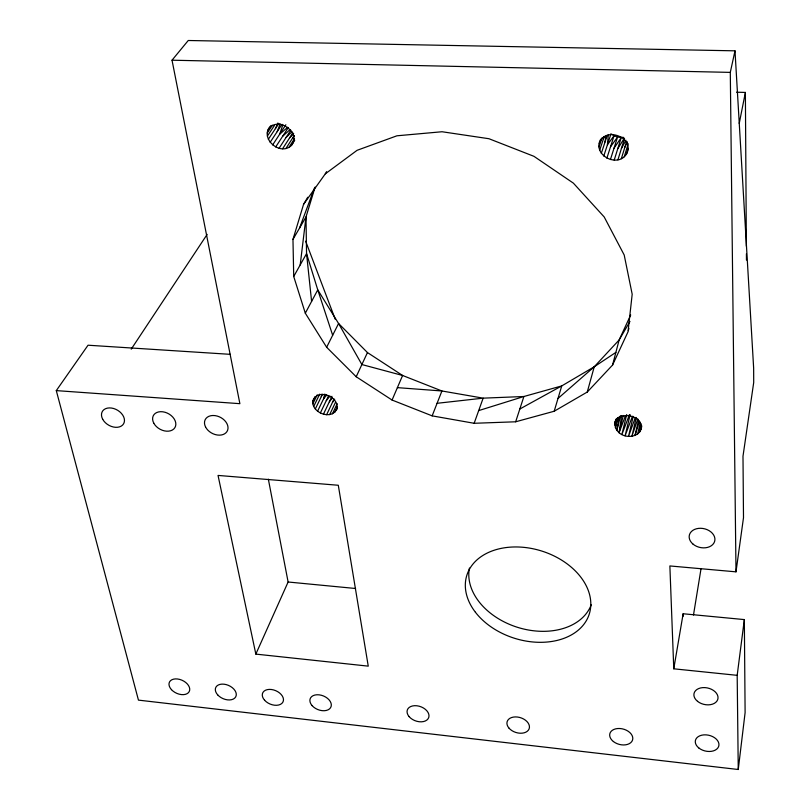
<?xml version="1.0" encoding="UTF-8"?>
<svg xmlns="http://www.w3.org/2000/svg" width="810" height="810" viewBox="0 0 810 810"><rect width="100%" height="100%" fill="white"/><g stroke="black" fill="none" stroke-linecap="round" stroke-linejoin="round"><path stroke-width="1.21" d="M608.32 134.723L607.439 144.727L614.061 135.726L617.544 137.082L623.659 137.416M599.329 143.573C604.392 125.641 635.668 137.498 626.444 154.173C617.271 168.46 591.644 154.477 600.817 139.087M300.196 264.941L305.998 216.948L315.12 187.059M738.254 769.5L745.109 712.597L744.339 619.589L683.144 613.757L673.768 668.807L737.181 675.337L738.254 769.5L138.449 700.124L56.295 390.612L88.037 345.212L230.384 354.345M737.181 675.337L744.339 619.589M673.768 668.807L669.87 565.947L735.996 571.84L743.499 517.661L742.993 456.243L753.705 382.492L753.644 368.064L734.994 50.828L188.254 40.5L172.024 60.203L239.881 403.674L56.295 390.612M605.019 142.034L605.88 136.141M641.682 425.878C641.317 437.177 626.181 439.253 619.073 432.692L621.584 415.591M693.481 615.023L701.014 568.822M641.024 423.64L639.647 432.003L641.044 425.837M619.225 416.816L616.876 430.383L619.073 432.692L625.522 415.55M739.236 123.454L745.382 92.431L736.533 92.208M641.581 425.868L640.842 429.573C644.669 411.024 606.082 410.842 616.876 430.383L620.49 415.651M617.433 417.869L615.418 427.771L617.848 417.96M603.43 138.925L603.926 136.536M735.996 571.84L730.296 72.384L734.994 50.828M637.652 434.028L640.346 422.243M638.543 420.167L635.01 435.486L639.485 421.2M636.275 417.454L631.891 436.306L637.824 418.871M616.207 419.114L614.82 425.027L616.339 418.902M633.217 416.401L628.509 436.418L635.354 417.484M630.139 414.639L625.097 435.81L632.448 416.259M626.687 414.568L621.878 434.545L629.471 414.619M619.073 432.692L623.265 415.479M615.721 419.894L615.114 422.344L615.742 420.005M324.749 394.095L323.544 398.854L326.653 395.098M628.327 330.642L628.914 328.364M307.749 197.245L303.568 204.333L292.967 239.395L293.716 276.493L305.309 313.197L326.643 347.267L356.197 376.751L392.07 400.049L432.155 415.864L474.154 423.286L515.666 421.787L554.182 411.247L587.26 392.04L612.552 365.067L619.124 339.977L630.706 314.968M587.26 392.04L594.246 366.768L619.124 339.977L629.967 321.438M268.059 130.035C276.25 115.03 302.231 132.232 291.337 145.537C279.744 156.694 258.4 137.295 271.137 125.449M321.307 396.647L322.016 394.217M554.182 411.247L561.745 385.914L594.246 366.768L615.873 352.391M626.444 154.173L628.165 148.493M624.257 156.745L628.216 143.724M621.351 158.669L626.535 141.73M617.919 159.823L624.53 138.419M614.193 160.137L621.229 137.619L614.021 148.2M610.426 159.57L617.544 137.082L610.507 146.823M606.872 158.183L614.061 135.726L612.046 134.328M603.764 156.057L611.034 133.64M601.324 153.343L607.196 135.391M515.666 421.787L523.898 396.505L561.745 385.914L519.817 409.02M599.704 150.215L604.159 136.718M599.025 146.883L602.012 137.872M312.822 401.163C316.74 388.253 338.529 395.857 337.082 408.058C333.062 420.846 311.496 413.292 312.822 401.163L315.009 396.708M282.882 124.72L279.683 134.207L287.742 127.261M474.154 423.286L483.145 398.156L523.898 396.505L478.69 410.599M299.548 228.055L314.401 188.143M277.192 131.625L280.179 123.798M432.155 415.864L441.916 390.977L483.145 398.156L437.086 403.299M392.07 400.049L402.6 375.475L367.457 352.563L338.57 323.494L317.763 289.869L306.555 253.611L305.998 216.948L292.967 239.395M275.4 128.658L277.881 122.998M255.838 654.105L218.042 475.429L338.296 485.261L368.256 666.144L255.838 654.105L288.117 582.005L268.343 479.166M356.197 376.751L367.457 352.563M612.552 365.067L628.033 331.776L632.185 294.233L624.196 254.998L604.199 216.958L573.379 183.141L533.942 156.32L488.957 138.723L442.047 131.746L396.94 135.797L357.089 150.306L325.306 173.836L303.568 204.333M334.672 412.371L337.284 406.822M336.261 410.417L337.314 408.179M332.434 413.799L337.183 403.694M329.68 414.599L335.522 402.256M326.612 414.72L334.044 399.077M323.443 414.153L331.958 396.323M320.365 412.938L328.394 396.222M624.834 147.288L627.446 141.861M317.601 411.156L325.671 394.47M315.333 408.928L322.37 394.45M313.713 406.407L319.707 394.136M312.863 403.755L317.226 394.845M326.643 347.267L338.57 323.494L361.878 364.541L402.6 375.475L441.916 390.977L397.386 387.636M305.309 313.197L317.763 289.869L332.667 335.259M621.432 148.443L625.978 140.251M293.716 276.493L306.555 253.611L311.597 301.411M325.306 173.836L326.582 171.659M617.746 148.756L624.226 138.348M288.917 147.39L294.526 138.591M291.337 145.537L294.718 140.221M285.93 148.503L294.151 135.645M282.579 148.797L292.876 132.789M279.096 148.27L290.8 130.167M275.714 146.944L288.168 127.818M272.666 144.909L285.859 124.77M270.145 142.307L282.022 124.305M131.22 349.171L207.137 234.404M268.323 139.31L278.863 123.434M267.341 136.131L274.428 125.489M267.249 132.962L272.403 125.236M332.475 402.378L334.672 399.32M329.326 401.821L332.292 397.973M326.288 400.616L329.964 396.08M292.805 137.751L294.415 135.807M289.494 138.054L293.676 133.539M286.041 137.528L292.005 131.696M282.7 136.222L290.081 129.529M557.999 398.459L594.246 366.768M172.024 60.203L730.296 72.384M288.117 582.005L355.58 588.495M305.643 241.177L335.229 319.241M683.144 613.757L683.225 616.248M745.382 92.431L746.364 246.23M746.415 253.793L746.456 260.091M591.239 604.776A63.737 45.593 17.6 0 1 518.501 627.628A63.737 45.593 17.6 0 1 469.425 568.053M693.066 544.158A13.031 9.609 12.6 0 0 714.542 541.688A13.031 9.609 12.6 0 0 698.524 528.383A13.031 9.609 12.6 0 0 693.066 544.158M698.848 747.994A12.018 8.08 13.1 0 0 718.602 746.607A12.018 8.08 13.1 0 0 703.9 734.872A12.018 8.08 13.1 0 0 698.848 747.994M475.419 612.238A64.213 45.694 17.6 0 0 583.949 624.226A64.213 45.694 17.6 0 0 524.84 547.459A64.213 45.694 17.6 0 0 475.419 612.238M409.131 716.647A11.35 7.553 19.8 0 0 428.055 718.835A11.35 7.553 19.8 0 0 416.887 705.773A11.35 7.553 19.8 0 0 409.131 716.647M312.113 705.631A11.178 7.361 21.9 0 0 330.531 707.758A11.178 7.361 21.9 0 0 319.14 694.838A11.178 7.361 21.9 0 0 312.113 705.631M264.597 700.235A11.107 7.26 22.9 0 0 282.761 702.341A11.107 7.26 22.9 0 0 271.279 689.482A11.107 7.26 22.9 0 0 264.597 700.235M217.718 694.909A11.026 7.158 23.9 0 0 235.639 696.985A11.026 7.158 23.9 0 0 224.056 684.197A11.026 7.158 23.9 0 0 217.718 694.909M171.467 689.654A10.965 7.057 24.8 0 0 189.155 691.699A10.965 7.057 24.8 0 0 177.481 678.982A10.965 7.057 24.8 0 0 171.467 689.654M613.383 741.525A11.786 7.918 15.1 0 0 632.519 740.117A11.786 7.918 15.1 0 0 617.797 728.524A11.786 7.918 15.1 0 0 613.383 741.525M153.748 423.103A12.352 8.849 28.8 0 0 173.836 428.956A12.352 8.849 28.8 0 0 165.078 412.28A12.352 8.849 28.8 0 0 153.748 423.103M102.708 419.276A12.282 8.697 29.9 0 0 122.593 425.078A12.282 8.697 29.9 0 0 113.623 408.503A12.282 8.697 29.9 0 0 102.708 419.276M205.558 426.981A12.413 9.001 27.5 0 0 225.858 432.884A12.413 9.001 27.5 0 0 217.323 416.097A12.413 9.001 27.5 0 0 205.558 426.981M508.862 727.977A11.553 7.735 17.5 0 0 528.333 730.225A11.553 7.735 17.5 0 0 517.387 717.022A11.553 7.735 17.5 0 0 508.862 727.977M697.531 701.328A12.251 8.414 13 0 0 717.67 699.708A12.251 8.414 13 0 0 702.675 687.629A12.251 8.414 13 0 0 697.531 701.328"/></g></svg>
